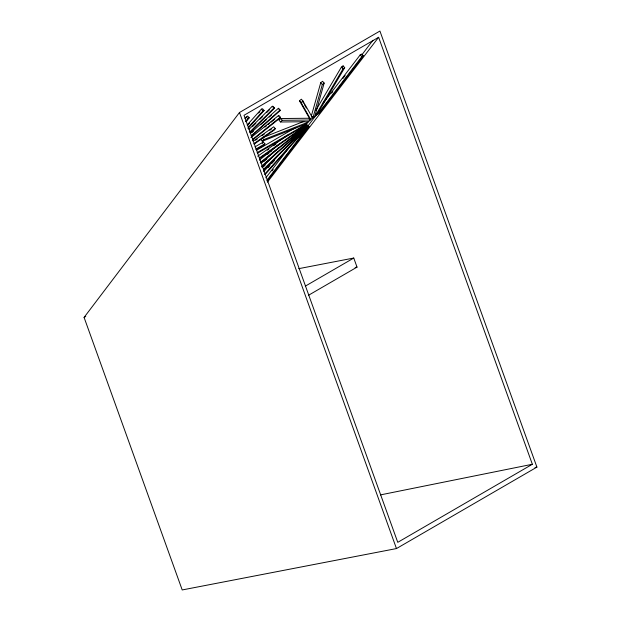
<?xml version="1.0" encoding="UTF-8"?>
<svg xmlns="http://www.w3.org/2000/svg" width="621" height="621" viewBox="0 0 621 621"><rect width="100%" height="100%" fill="white"/><g stroke="black" fill="none" stroke-linecap="round" stroke-linejoin="round"><path stroke-width="0.93" d="M278.48 116.228L278.713 115.39L280.327 117.167L280.094 118.006L252.297 140.276M320.715 82.764L311.4 115.793L313.015 117.571L314.839 116.111L324.162 83.074L322.547 81.297L320.715 82.764L322.33 84.541L313.015 117.571M253.112 141.278L273.69 126.824L275.305 128.601L274.606 129.789L254.028 144.243M315.67 110.67L341.395 67.091L343.103 65.896L344.717 67.673L317.044 114.536L315.336 115.731L343.009 68.869L344.717 67.673M342.124 67.542L343.103 65.896M84.083 317.409L239.481 112.502L379.92 31.05L536.917 467.116L396.47 548.568L182.209 589.95L84.083 317.409L85.76 316.438M307.48 126.568L316.826 114.248M361.81 54.927L372.91 40.295M244.969 118.417L247.608 116.034L249.223 117.811L246.281 121.646M245.411 121.724L247.763 118.658L249.223 117.811M262.194 143.505L263.312 142.046L264.926 143.824L263.809 145.283L256.271 149.653M265.835 177.823L289.378 147.154M323.099 103.21L360.18 54.904L361.639 54.058L363.254 55.828L319.116 113.34L317.649 114.194L361.795 56.682L363.254 55.828M272.006 170.845L273.186 169.308M331.63 93.166L332.802 91.629M342.808 78.595L345.16 75.529M266.859 180.369L307.465 127.46L308.932 126.614L307.317 124.837L305.85 125.683L307.465 127.46M267.146 181.053L308.932 126.614M267.364 182.217L378.631 37.291L532.352 464.267L397.758 542.327L244.022 115.296L378.631 37.291M247.142 125.031L261.379 109.156L262.504 108.714L264.119 110.491L247.942 128.531M247.616 125.31L249.564 123.144M258.623 113.045L259.912 111.601M248.113 127.53L262.993 110.934L264.119 110.491M262.318 141.246L263.778 139.616L308.195 122.112L306.735 123.742L262.318 141.246L260.704 139.469M263.646 171.753L281.771 151.547M268.008 167.701L269.949 165.535M271.889 163.37L274.482 160.482M264.616 174.253L306.037 128.066L307.154 127.623L305.54 125.846L304.422 126.288L306.037 128.066M265.089 174.532L307.154 127.623M248.967 129.401L272.254 106.307L272.968 106.3L274.583 108.077L249.921 132.529M252.413 126.676L255.844 123.284M259.951 119.209L262.691 116.492M266.797 112.417L269.537 109.7M249.898 131.862L273.869 108.085L274.583 108.077M280.676 118.526L278.976 120.21L280.591 121.988L308.575 121.716L310.275 120.032L308.66 118.254L280.676 118.526L282.291 120.303L310.275 120.032M280.591 121.988L282.291 120.303M262.388 167.111L277.463 152.168M263.785 166.428L265.151 165.07M263.32 169.572L305.105 128.136L305.811 128.128L304.197 126.35M263.343 170.239L305.811 128.128M250.263 133.399L278.379 108.295L279.993 110.072L280.234 110.499L251.404 136.247M251.947 132.537L253.391 131.256M260.595 124.813L266.362 119.667M269.25 117.09L271.408 115.164M251.156 135.82L279.993 110.072M299.485 100.827L301.317 99.197L302.932 100.975L312.596 117.928L310.772 119.558L309.157 117.78L299.485 100.827L301.1 102.605L310.772 119.558M301.1 102.605L302.932 100.975M260.983 163.47L276.12 149.948M277.564 148.667L279 147.379M264.111 161.32L266.991 158.751M261.876 165.885L304.406 127.91L304.647 128.345L261.402 166.964M250.915 137.66L278.713 115.39M264.957 127.064L266.456 125.861M267.962 124.658L269.46 123.447M270.966 122.244L274.723 119.24M252.53 139.438L280.327 117.167M322.33 84.541L324.162 83.074M259.399 160.125L279.683 143.878M267.426 154.342L268.932 153.139M270.43 151.935L271.936 150.732M260.261 162.508L304.593 126.994L304.352 127.833L260.773 162.741M255.58 140.245L257.164 139.127M261.907 135.797L264.282 134.128M269.825 130.231L271.408 129.121M253.942 143.614L275.305 128.601M257.707 156.205L287.771 135.075M267.286 150.166L268.87 149.056M273.62 145.718L275.996 144.049M259.322 157.982L305.214 125.737L304.515 126.917L259.407 158.611M254.936 146.905L263.312 142.046M255.712 149.172L264.926 143.824M256.349 150.375L295.72 127.546M257.125 152.642L306.549 123.983L305.431 125.434L257.684 153.123M305.276 286.157L353.76 258.041L357.028 267.123L308.544 295.247M303.91 121.39L262.163 137.839L263.778 139.616M380.425 494.906L532.352 464.267M298.732 268.668L353.76 258.041M355.134 267.488L357.028 267.123M535.007 467.481L536.917 467.116M360.18 54.904L361.795 56.682M341.395 67.091L343.009 68.869M311.517 116.74L312.596 117.928M304.026 126.948L305.105 128.136M280.234 110.499L278.379 108.295M272.254 106.307L273.869 108.085M261.379 109.156L262.993 110.934M246.149 116.88L247.763 118.658M302.691 101.619L303.615 103.233M304.538 104.848L306.378 108.077M239.481 112.502L396.47 548.568"/></g></svg>
